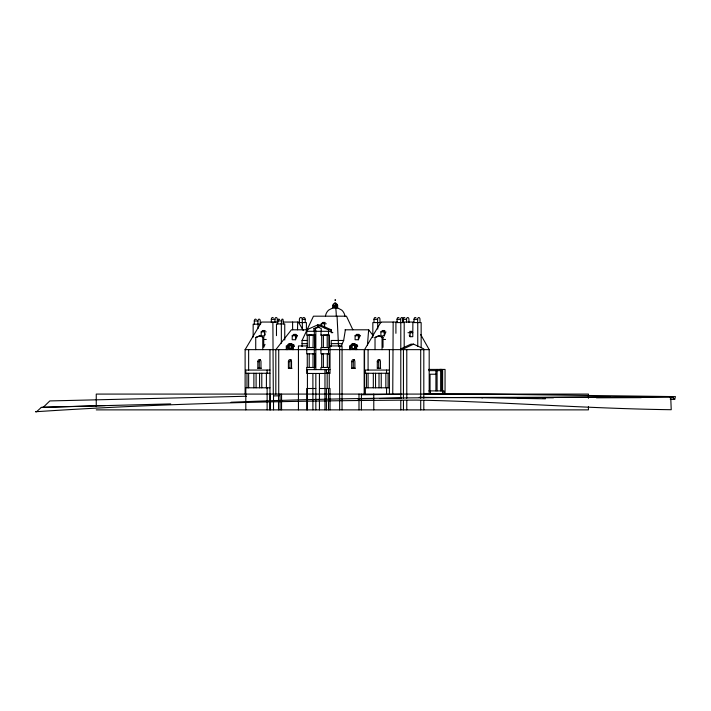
<?xml version="1.0" encoding="UTF-8"?>
<svg xmlns="http://www.w3.org/2000/svg" width="711" height="711" viewBox="0 0 711 711"><rect width="100%" height="100%" fill="white"/><g stroke="black" fill="none" stroke-linecap="round" stroke-linejoin="round"><path stroke-width="1.07" d="M429.186 394.081L429.186 349.643L420.61 334.428M430.475 394.081L430.475 390.899M443.931 394.081L443.931 390.899L428.849 390.899M393.165 322.056L392.748 394.081M297.509 329.78L297.696 322.056M423.445 393.956L487.862 394.152L675.45 396.614L674.703 399.413L673.006 397.671L670.722 396.818L671.22 409.714C586.255 408.621 501.504 401.724 416.557 400.089C289.466 400.693 162.392 403.306 35.55 411.749L36.537 411.749L41.282 407.447L42.34 407.252L170.693 403.91M367.427 345.235L368.662 329.806L345.031 329.806M277.628 323.94L278.214 319.372A1.946 1.235 90 0 1 279.396 319.372L279.636 319.648M281.236 323.94L281.823 319.372A1.946 1.235 -90 0 1 283.005 319.372L283.591 323.94M341.022 346.648L343.662 340.471L345.377 329.806M325.46 316.182A9.865 9.821 -90 0 1 328.686 310.076L332.819 307.925C332.384 306.165 332.855 302.619 335.512 303.446M265.123 330.517L262.848 330.517L261.195 331.859L261.195 335.85L264.501 335.85L265.354 333.85M264.99 344.391L263.728 347.35L263.728 337.494L260.297 335.716L255.729 337.494L255.729 349.643M295.518 339.725L297.225 335.734L296.149 334.392L293.865 334.392L292.212 335.734L292.212 339.725L295.518 339.725L295.518 335.734L293.865 334.392M358.397 339.725L360.104 335.734L359.019 334.392L356.744 334.392L355.091 335.734L355.091 339.725L358.397 339.725L358.397 335.734L356.744 334.392M384.216 335.85L385.922 331.859L380.909 331.859L380.909 335.85L384.216 335.85L384.216 331.859L382.562 330.517L380.909 331.859M302.059 346.648L302.059 340.471L313.462 316.182L346.453 316.182L352.852 329.788M245.117 394.081L245.117 349.643L261.515 322.056L277.672 322.056M364.556 394.081L364.556 349.643L380.963 322.056L397.476 322.056M335.423 303.464L335.956 310.076A9.865 0.978 -90 0 1 336.276 316.182M407.998 332.704L412.789 332.704L411.438 331.362L410.078 332.704L410.078 336.694L412.789 336.694L412.878 322.572L421.152 322.572L421.152 347.786M321.274 325.771L321.274 323.781L322.927 322.439L325.203 322.439M43.309 407.252L49.814 400.933L246.459 396.249M260.297 335.716L255.729 337.494M375.026 349.643L375.026 337.494L378.608 335.716L383.025 337.494L383.025 347.35M379.585 335.716L375.026 337.494M413.589 344.151L410.931 344.151L400.791 348.888L403.448 348.888L413.589 344.151L423.809 348.888L423.809 398.293M330.846 331.664L332.819 332.641L331.219 332.641L331.219 329.806L320.332 324.945L317.604 324.945L306.752 329.806L306.752 335.112L315.08 335.112L315.08 347.528L306.752 347.528L306.752 349.483L330.02 349.483M313.96 328.553L317.604 326.918L319.132 326.918L315.488 328.553L313.96 328.553L313.96 330.286L315.835 330.286L315.835 369.622M41.282 407.447L105.201 405.581M231.057 402.257C377.879 395.903 524.789 397.902 671.691 396.818M357.749 398.96L374.155 398.631M379.621 398.524L401.502 398.089M273.842 395.894L279.316 395.823M361.321 394.756L401.244 394.241M517.386 397.805L610.251 396.845M596.449 397.805L641.286 397.653M608.518 397.396L670.722 396.818M542.493 397.805L553.451 397.813M317.604 326.918L321.283 328.553L320.937 335.112L321.692 335.112L321.692 347.528M260.981 368.262L260.981 361.623A2.017 1.564 -90 0 0 259.417 359.606A2.017 1.564 -90 0 0 257.853 361.623L257.853 368.271L261.319 368.262M291.537 368.262L291.537 361.623A2.017 1.564 -90 0 0 289.972 359.606A2.017 1.564 -90 0 0 288.408 361.623L288.408 368.271L292.017 368.262M354.869 368.262L354.869 361.623A2.017 1.564 -90 0 0 353.305 359.606A2.017 1.564 -90 0 0 351.741 361.623L351.741 368.271L355.349 368.262M380.421 368.262L380.421 361.623A2.017 1.564 -90 0 0 378.856 359.606A2.017 1.564 -90 0 0 377.292 361.623L377.292 368.271L380.767 368.262M313.027 347.528L313.267 335.112L309.001 335.112L310.298 335.112M442.615 394.081L442.633 369.427M335.005 299.846L335.592 299.846M334.997 300.273L335.53 300.273M334.748 302.886L335.699 302.886M332.819 305.303L337.618 305.303L337.618 307.925L341.707 310.076A9.865 9.821 -90 0 1 344.933 316.182M333.361 307.605L337.076 307.605L337.076 305.303M332.819 307.925L337.618 307.925M271.335 322.572L271.335 319.372L274.944 319.372A1.866 1.182 -90 0 1 276.126 317.506A1.866 1.182 -90 0 1 277.308 319.372L277.308 322.572M299.402 322.572L299.402 319.372A1.866 1.44 -90 0 1 300.842 317.506A1.866 1.44 -90 0 1 302.282 319.372L305.232 319.372L305.232 322.572M373.995 322.572L373.995 319.372L377.603 319.372A1.866 1.182 -90 0 1 378.785 317.506A1.866 1.182 -90 0 1 379.958 319.372L379.958 322.572M397.067 322.572L397.067 319.372L400.675 319.372A1.866 1.182 -90 0 1 401.857 317.506A1.866 1.182 -90 0 1 403.039 319.372L403.039 322.572M402.959 322.572L402.959 319.372L406.559 319.372A1.866 1.182 -90 0 1 407.741 317.506A1.866 1.182 -90 0 1 408.923 319.372L408.923 322.572M414.033 322.572L414.033 319.372L417.641 319.372A1.866 1.182 -90 0 1 418.815 317.506A1.866 1.182 -90 0 1 419.997 319.372L419.997 322.572M254.307 324.198L254.307 320.999L257.915 320.999A1.866 1.182 -90 0 1 259.088 319.132A1.866 1.182 -90 0 1 260.27 320.999L260.27 324.198M277.628 320.901L281.236 320.901M283.076 322.056L298.46 322.056L303.286 330.624M402.319 322.056L413.633 322.056M298.247 322.572L306.397 322.572L306.397 330.153M381.123 322.572L372.84 322.572L372.84 337.601M321.274 323.781L326.287 323.781M260.582 324.198L253.152 324.198L253.152 337.076M307.943 329.806L291.412 329.806L275.824 349.643L275.824 394.081M317.604 324.945L328.5 329.806L331.219 329.806M382.562 330.517L384.838 330.517M306.752 331.308L331.219 331.308M409.58 331.362L411.438 331.362M261.195 331.859L266.207 331.859M320.937 335.112L329.255 335.112L329.255 347.528L320.937 347.528L320.937 349.483M292.212 335.734L297.225 335.734M355.091 335.734L360.104 335.734M259.311 335.716L263.728 337.494M378.608 335.716L383.025 337.494M263.728 339.476L266.252 339.476M383.025 339.476L385.549 339.476M302.059 340.471L307.356 340.471M343.662 340.471L331.219 340.471L331.219 346.559M302.059 343.644L307.356 343.644M331.219 343.644L342.302 343.644M288.319 345.848L286.284 345.848L286.284 349.643M291.083 345.848L291.448 346.017A1.973 1.529 -90 0 1 290.124 348.977A1.973 1.529 -90 0 1 288.799 346.017L289.048 345.608A1.973 1.529 -90 0 1 291.208 345.608M287.36 349.643L287.36 345.848A3.431 2.657 90 0 1 289.857 343.573A3.431 2.657 90 0 1 292.354 345.848L294.372 345.848L294.372 346.524M357.633 346.524L357.633 345.848L355.616 345.848A3.431 2.657 -90 0 0 353.118 343.573A3.431 2.657 -90 0 0 350.612 345.848L349.545 345.848L349.545 349.643M354.336 345.848L354.709 346.017A1.973 1.529 -90 0 1 354.709 347.99M307.179 345.937L298.442 345.937L298.442 409.874M287.36 346.932L287.688 346.932A2.835 2.186 -90 0 1 289.875 344.106A2.835 2.186 -90 0 1 292.07 346.932L292.354 346.932M350.612 346.932L350.95 346.932A2.835 2.186 -90 0 1 353.136 344.106A2.835 2.186 -90 0 1 355.331 346.932L355.616 346.932M245.117 349.643L364.174 349.643L364.174 394.081M364.556 349.643L429.186 349.643M321.452 353.767L323.389 353.767L323.389 367.471M329.255 353.829L320.937 353.829L320.937 349.643M257.853 361.623L259.239 361.623A2.017 1.564 -90 0 1 260.395 359.677M288.408 361.623L289.937 361.623A2.017 1.564 -90 0 1 291.092 359.677M351.741 361.623L353.269 361.623A2.017 1.564 -90 0 1 354.425 359.677M377.292 361.623L378.679 361.623A2.017 1.564 -90 0 1 379.843 359.677M315.195 367.471L306.752 367.471L306.752 373.462M257.853 368.271L259.239 368.271L259.239 361.623M288.408 368.271L289.937 368.271L289.937 361.623M351.741 368.271L353.269 368.271L353.269 361.623M377.292 368.271L378.679 368.271L378.679 361.623M428.582 369.427L445.05 369.427L445.05 394.081M306.752 369.622L330.02 369.622M439.754 369.427L441.744 369.427L441.744 390.881M269.958 370.058L245.81 370.058L245.81 373.266L269.958 373.266M389.397 370.058L365.258 370.058L365.258 373.266L389.397 373.266M428.849 370.627L440.651 370.627L440.651 390.899M327.256 372.875L328.1 372.875M307.419 373.462L330.02 373.462L330.02 345.937L342.053 345.937L342.053 409.874M435.923 374.226L430.031 374.226L430.031 390.899M269.958 387.797L245.81 387.797L245.81 409.874M389.397 387.797L365.258 387.797L365.258 394.081M307.419 388.499L315.835 388.499M319.426 388.499L330.02 388.499L330.02 409.874M669.726 397.671L673.006 397.671M96.252 409.874L588.424 409.874L588.424 406.719M309.027 335.112L311.294 335.112M327.442 335.112L323.389 335.112L323.389 347.528M419.232 397.325L482.707 397.751M670.295 399.351L674.703 399.413M481.747 397.751L545.453 398.809M437.176 370.627L435.923 370.627L435.923 390.899M336.419 303.464L337.618 305.303M322.927 322.439L324.58 323.781L324.58 327.771M262.848 330.517L264.501 331.859L264.501 335.85M368.662 329.806L372.671 334.988M409.252 335.094L410.078 336.694M337.058 316.182L338.543 346.648M272.882 322.056L273.308 394.081M292.585 322.056L292.63 329.78M440.651 369.427L440.651 370.627M437.078 369.427L437.078 390.899M588.424 398.293L588.424 394.081L96.252 394.081L96.252 406.719M423.809 400.4L423.809 409.874M420.708 349.643L420.708 398.293M420.708 400.4L420.708 409.874M417.757 322.572L417.757 346.23M417.641 319.372L417.641 322.572M406.781 349.643L406.781 398.293M406.781 400.4L406.781 409.874M406.559 319.372L406.559 322.572M404.195 347.297L404.195 322.572L395.911 322.572L395.911 333.308M403.448 348.888L403.448 398.293M403.448 400.4L403.448 409.874M400.791 322.572L400.791 398.293M400.791 400.4L400.791 409.874M400.675 319.372L400.675 322.572M389.397 349.643L389.397 394.081M388.082 373.266L388.082 387.797M386.571 370.058L386.571 373.266M386.571 387.797L386.571 394.081M385.851 373.266L385.851 387.797M382.047 337.494L382.047 349.643M381.238 373.266L381.238 387.797M379.007 373.266L379.007 387.797M377.719 322.572L377.719 329.069M377.603 319.372L377.603 322.572M375.55 373.266L375.55 387.797M373.782 394.081L373.782 409.874M373.319 373.266L373.319 387.797M368.085 349.643L368.085 370.058M368.085 373.266L368.085 387.797M366.423 373.266L366.423 387.797M361.392 394.081L361.392 409.874M358.993 394.081L358.993 409.874M356.673 345.848L356.673 349.643M355.616 345.848L355.616 349.643M350.612 345.848L350.612 349.643M339.654 345.937L339.654 409.874M336.419 305.303L336.419 307.605M336.09 305.303L336.09 307.605M335.014 305.303L335.014 307.605M334.881 305.303L334.881 307.605M334.348 305.303L334.348 307.605M334.019 305.303L334.019 307.605M333.477 305.303L333.477 307.605M329.237 372.875L329.237 388.499M329.14 335.059L329.14 347.528M328.5 329.806L328.5 335.112M328.5 347.528L328.5 349.483M328.5 349.643L328.5 353.829M328.5 367.471L328.5 373.462M328.5 388.499L328.5 409.874M327.318 367.471L327.318 353.767L329.255 353.767L329.255 367.471L320.937 367.471L320.937 369.622M327.202 335.059L327.202 347.528M327.167 372.875L327.167 388.499M326.393 369.622L326.393 373.462M326.393 388.499L326.393 409.874M324.971 369.622L324.971 409.874M321.692 353.767L321.692 367.471M319.426 373.462L319.426 409.874M315.835 373.462L315.835 409.874M315.488 328.553L315.488 330.286M315.08 367.471L315.08 353.829L306.752 353.829L306.752 349.643M314.955 335.112L314.955 347.528M314.955 367.471L314.955 353.767L313.027 353.767L313.027 367.471M314.315 330.286L314.315 335.112M314.315 347.528L314.315 349.483M314.315 349.643L314.315 353.829M314.315 367.471L314.315 369.622M312.893 373.462L312.893 409.874M309.214 335.112L309.214 347.528M309.214 353.829L309.214 367.471M307.419 369.622L307.419 409.874M307.268 335.112L307.268 347.528M307.268 353.82L307.268 367.471M306.752 388.499L306.752 409.874M302.282 319.372L302.397 329.069M293.412 345.848L293.412 349.643M292.354 345.848L292.354 349.643M284.747 340.009L284.747 323.94L276.472 323.94L276.472 335.663M281.556 394.081L281.556 409.874M281.352 323.94L281.352 343.217M280.072 394.081L280.072 409.874M278.721 349.643L278.721 394.081M278.516 394.081L278.516 409.874M274.944 319.372L274.944 322.572M273.513 394.081L273.513 409.874M270.18 394.081L270.18 409.874M269.958 349.643L269.958 409.874M267.123 370.058L267.123 373.266M267.123 387.797L267.123 409.874M266.403 373.266L266.403 387.797M262.75 337.494L262.75 349.643M261.79 373.266L261.79 387.797M259.568 373.266L259.568 387.797M258.031 324.198L258.031 328.491M257.915 320.999L257.915 324.198M256.102 373.266L256.102 387.797M253.88 373.266L253.88 387.797M248.637 349.643L248.637 370.058M248.637 373.266L248.637 387.797M246.975 373.266L246.975 387.797M291.27 344.373A3.644 2.817 -90 0 1 291.794 344.577M292.71 345.359A3.644 2.817 -90 0 1 293.056 345.901M289.768 343.848A3.431 2.657 -90 0 1 293.323 345.848M293.492 344.577A3.644 2.817 -90 0 1 293.972 344.915M353.02 343.848A3.431 2.657 -90 0 1 356.584 345.848M354.531 344.373A3.644 2.817 90 0 1 355.056 344.577M355.971 345.359A3.644 2.817 90 0 1 356.318 345.901M354.469 345.608A1.973 1.529 -90 0 0 352.309 345.608L352.061 346.017A1.973 1.529 -90 0 0 352.452 348.568A1.973 1.529 -90 0 0 354.469 348.399M356.753 344.577A3.644 2.817 -90 0 1 357.233 344.915M302.77 318.048A1.866 1.44 -90 0 1 305.232 319.372M271.335 319.372A1.866 1.182 -90 0 1 272.064 317.648A1.866 1.182 -90 0 1 273.353 318.048M254.307 320.999A1.866 1.182 -90 0 1 255.036 319.275A1.866 1.182 -90 0 1 256.324 319.683M402.959 319.372A1.866 1.182 -90 0 1 403.688 317.648A1.866 1.182 -90 0 1 404.968 318.048M414.033 319.372A1.866 1.182 -90 0 1 414.762 317.648A1.866 1.182 -90 0 1 416.051 318.048M373.995 319.372A1.866 1.182 -90 0 1 374.724 317.648A1.866 1.182 -90 0 1 376.012 318.048M397.067 319.372A1.866 1.182 -90 0 1 397.796 317.648A1.866 1.182 -90 0 1 399.084 318.048M288.773 345.608L288.533 346.017A1.973 1.529 -90 0 0 289.857 348.977A1.973 1.529 -90 0 0 291.181 346.017L290.941 345.608A1.973 1.529 90 0 0 288.773 345.608M352.034 345.608L351.794 346.017A1.973 1.529 -90 0 0 353.118 348.977A1.973 1.529 -90 0 0 354.442 346.017L354.194 345.608A1.973 1.529 -90 0 0 352.034 345.608M291.341 347.83A1.653 1.28 -90 0 0 290.23 345.35A1.653 1.28 -90 0 0 289.119 347.83A1.653 1.28 -90 0 0 291.341 347.83"/></g></svg>
